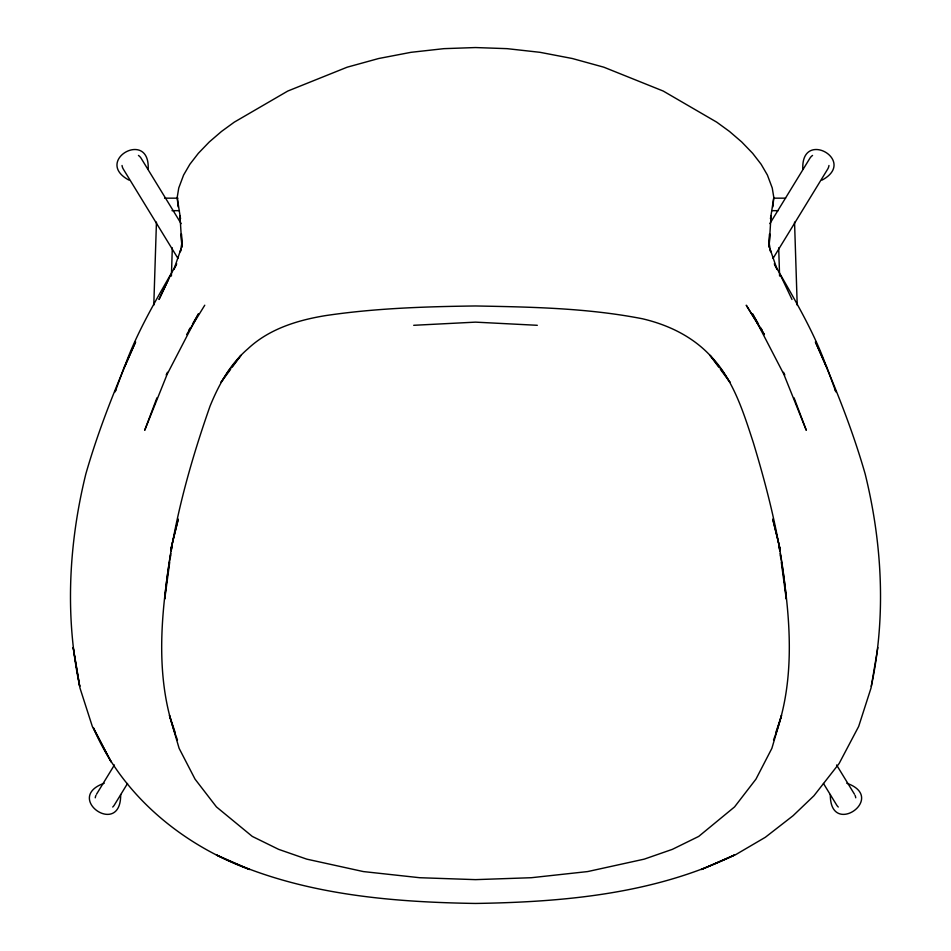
<?xml version="1.0" encoding="UTF-8"?>
<svg xmlns="http://www.w3.org/2000/svg" width="951" height="951" viewBox="0 0 951 951"><rect width="100%" height="100%" fill="white"/><g stroke="black" fill="none" stroke-linecap="round" stroke-linejoin="round"><path stroke-width="1.43" d="M153.789 305.164L156.451 222.118M171.406 276.04L172.309 247.854M769.632 233.875L769.3 244.003L770.643 251.742L770.048 249.007L777.11 269.466L774.839 264.972M769.585 233.97L769.026 247.212L771.047 215.627L770.512 218.659L773.805 197.451L772.248 187.989L767.398 175.043L761.133 164.273L752.633 153.289L741.721 141.972L729.512 131.464L716.745 122.168L663.216 91.046L603.814 67.188L572.312 58.51L539.99 52.317L507.097 48.656L475.5 47.55L443.903 48.656L411.01 52.317L378.688 58.51L347.186 67.188L287.784 91.046L234.255 122.168L221.488 131.464L209.279 141.972L198.367 153.289L189.867 164.273L183.602 175.043L178.752 187.989L177.195 197.451L180.488 218.659L179.953 215.627L181.974 247.212L181.415 233.97M772.854 206.914L773.805 197.451M148.178 169.183C150.068 128.349 92.853 160.743 128.944 180.096M169.67 562.433L164.737 599.035C170.693 533 188.12 468.558 210.04 406.148C218.73 384.846 230.118 364.007 247.842 348.862C268.967 328.951 297.604 320.142 325.682 315.589C375.253 308.219 425.454 306.602 475.5 305.972C531.276 306.995 587.552 308.005 642.484 318.775C667.852 324.719 691.948 336.178 710.005 355.305C733.28 379.116 743.266 411.819 753.347 442.679C768.777 493.724 781.734 545.767 786.263 599.035L781.33 562.433M170.265 558.035L170.657 555.111M171.251 550.724L172.238 543.401L178.217 519.187M830.33 794.525C829.783 838.509 888.151 797.758 846.782 783.232M170.764 553.494C160.814 614.798 154.288 680.75 177.468 739.926M171.18 550.605L172.238 543.401L170.788 549.619L178.206 519.448M877.832 647.548L871.033 688.013L858.67 726.445L839.079 763.605L813.949 795.749L793.051 815.732L765.317 837.296L735.634 854.687L701.41 869.511L734.552 854.973C654.395 894.071 563.432 902.083 475.5 903.45C387.568 902.083 296.605 894.071 216.448 854.973L249.59 869.511C182.069 844.654 121.894 795.095 93.483 727.955L111.136 761.941L92.33 726.445L79.967 688.013L73.168 647.548L79.718 686.36C64.775 616.331 68.793 543.199 85.84 473.943C98.833 428.639 116.438 384.917 135.601 341.944L124.676 366.48C137.669 330.199 157.783 297.211 176.72 263.855M871.282 686.36C886.225 616.331 882.207 543.199 865.16 473.943C852.167 428.639 834.562 384.917 815.399 341.944L826.324 366.48C813.331 330.199 793.217 297.211 774.28 263.855M775.647 733.126L781.544 715.414L771.879 748.342L755.962 779.131L734.564 806.912L698.712 836.416L672.405 849.338L644.231 859.145L587.67 871.568L531.336 877.714L475.5 879.639L419.664 877.714L363.33 871.568L306.769 859.145L278.595 849.338L252.288 836.416L216.436 806.912L195.038 779.131L179.121 748.342L169.456 715.414L175.353 733.126M115.879 389.696L115.119 391.871L124.593 366.004M773.532 739.926C796.712 680.75 790.186 614.798 780.236 553.494M156.951 397.815L144.707 430.268L167.186 374.207L198.462 313.854L192.494 324.018M166.199 374.944L167.447 372.281M170.407 275.445L159.007 299.47L168.505 279.451M176.161 264.972L173.89 269.466L180.952 249.007L180.357 251.742L181.7 244.003L181.368 233.875M188.762 330.377L190.259 327.833M96.586 794.121L114.405 764.996M127.541 783.469L114.358 805.01A10.425 9.938 31.5 0 1 112.717 807.019M769.882 223.616L809.872 158.282A10.425 9.938 31.4 0 1 812.558 155.441M773.056 258.375L827.655 169.159A10.425 9.938 31.4 0 0 828.963 165.486M186.61 334.609L204.762 305.212M230.594 369.368L221.06 382.254L228.276 371.33L240.995 355.305L232.329 367.027M822.056 180.096C858.147 160.743 800.932 128.349 802.822 169.183M104.218 783.232C62.849 797.758 121.217 838.509 120.67 794.525M413.697 325.301L475.5 322.139L537.303 325.301M164.582 198.165L177.956 198.165M773.698 198.165L785.585 198.165M172.012 210.67L179.442 210.67M772.212 210.67L778.156 210.67M718.671 367.027L710.005 355.305L722.724 371.33L729.94 382.254L720.406 369.368M764.188 334.241L746.238 305.212L764.39 334.609M836.595 764.996L854.414 794.121M823.459 783.469L836.642 805.01A10.425 9.938 -31.5 0 0 838.283 807.019M181.118 223.616L141.128 158.282A10.425 9.938 -31.4 0 0 138.442 155.441M177.944 258.375L123.345 169.159A10.425 9.938 -31.4 0 1 122.037 165.486M758.506 324.018L752.538 313.854L783.814 374.207L806.293 430.268L794.049 397.815M760.741 327.833L762.238 330.377M780.593 275.445L791.993 299.47M783.553 372.281L784.801 374.944M826.407 366.004L835.881 391.871L835.121 389.696M772.783 519.187L780.212 549.619L772.794 519.448M779.82 550.605L778.762 543.401L779.749 550.724M780.343 555.111L780.735 558.035M177.195 197.451L178.146 206.914M794.549 222.118L797.211 305.164M778.691 247.854L779.594 276.04M95.266 797.806A10.425 9.938 31.5 0 1 95.992 795.262M855.008 795.262A10.425 9.938 -31.5 0 1 855.734 797.806"/></g></svg>
